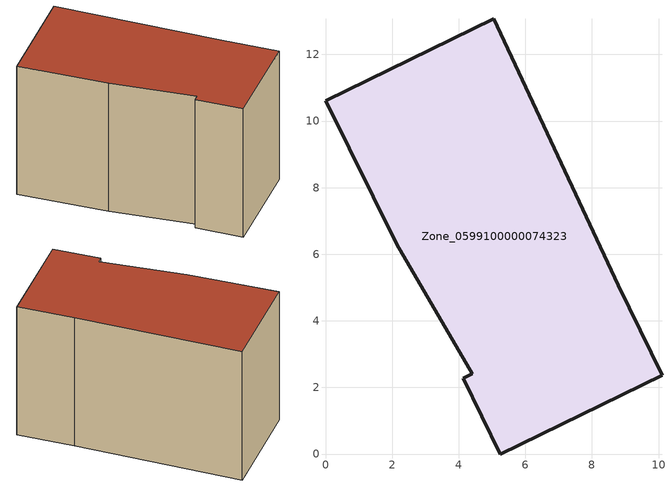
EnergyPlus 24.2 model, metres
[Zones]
Zone_0599100000074323
 floor ground (C_G): 4.4,2.42 2.14,6.3 0,10.61 5.05,13.07 8.79,5.07 10.11,2.37 5.25,0 4.13,2.28 z0
 wall outside (C_F): 5.25,0 10.11,2.37 8.79,5.07 5.05,13.07 0,10.61 2.14,6.3 4.4,2.42 4.13,2.28 5.25,0 z0:7.65
 roof outside (C_R): 2.14,6.3 4.4,2.42 4.13,2.28 5.25,0 10.11,2.37 8.79,5.07 5.05,13.07 0,10.61 z7.65
[BUILDING]
Pand.0599100000074323: North Axis=0; Terrain=City; Loads Convergence Tolerance Value=0.04; Temperature Convergence Tolerance Value=0.4; Solar Distribution=FullExterior; Maximum Number of Warmup Days=25; Minimum Number of Warmup Days=1
[Site:Location]
Rotterdam.The.Hague.AP_ZH_NLD Design_Conditions: Latitude=51.96; Longitude=4.45; Time Zone=1; Elevation=-4.5
[SITE:GROUNDTEMPERATURE:BUILDINGSURFACE]
18, 18, 18, 18, 18, 18, 18, 18, 18, 18, 18, 18
[MATERIAL] Thermal Absorptance=0.9; Solar Absorptance=0.7; Visible Absorptance=0.7
Name | Roughness | Thickness | Conductivity | Density | Specific Heat
G.TC.1975-1991 | MediumSmooth | 0.15 | 0.288461 | 540 | 1210
F.TC.1975-1991 | Rough | 0.3 | 0.230769 | 1920 | 840
R.TC.1975-1991 | MediumRough | 0.2 | 0.153846 | 1500 | 1000
[CONSTRUCTION]
C_G: G.TC.1975-1991
C_F: F.TC.1975-1991
C_R: R.TC.1975-1991
[ZONE]
Zone_0599100000074323: Type=1; Multiplier=1; Ceiling Height=Autocalculate; Volume=Autocalculate; Floor Area=autocalculate; Part of Total Floor Area=Yes
[ZONEINFILTRATION:DESIGNFLOWRATE]
Infil_Zone_0599100000074323: Zone or ZoneList or Space or SpaceList=Zone_0599100000074323; Schedule=AlwaysOn; Design Flow Rate Calculation Method=Flow/Area; Flow Rate per Floor Area=0.003; Constant Term Coefficient=1; Temperature Term Coefficient=0; Velocity Term Coefficient=0; Velocity Squared Term Coefficient=0
[HVACTEMPLATE:ZONE:IDEALLOADSAIRSYSTEM]
Zone_0599100000074323: Maximum Heating Supply Air Temperature=50; Minimum Cooling Supply Air Temperature=13; Maximum Heating Supply Air Humidity Ratio=0.0156; Minimum Cooling Supply Air Humidity Ratio=0.0077; Heating Limit=NoLimit; Cooling Limit=NoLimit; Dehumidification Control Type=ConstantSensibleHeatRatio; Cooling Sensible Heat Ratio=0.7; Dehumidification Setpoint=60; Humidification Control Type=None; Humidification Setpoint=30; Outdoor Air Method=None; Outdoor Air Flow Rate per Person=0.00944; Outdoor Air Flow Rate per Zone Floor Area=0; Outdoor Air Flow Rate per Zone=0; Demand Controlled Ventilation Type=None; Outdoor Air Economizer Type=NoEconomizer; Heat Recovery Type=None; Sensible Heat Recovery Effectiveness=0.7; Latent Heat Recovery Effectiveness=0.65
[ZONECONTROL:THERMOSTAT]
ThermostatControl_Zone_0599100000074323: Zone or ZoneList=Zone_0599100000074323; Control Type Schedule=DualSetpointControlType; Control 1=Thermostat_Zone_0599100000074323; Temperature Difference Between Cutout And Setpoint=0
[THERMOSTATSETPOINT:DUALSETPOINT]
Thermostat_Zone_0599100000074323: Heating Setpoint Temperature Schedule=HeatingSetpoint_Zone_0599100000074323; Cooling Setpoint Temperature Schedule=CoolingSetpoint_Zone_0599100000074323
[SCHEDULE:COMPACT]
HeatingSetpoint_Zone_0599100000074323: Through: 12/31, For: AllDays, Until: 24:00, 21
CoolingSetpoint_Zone_0599100000074323: Through: 12/31, For: AllDays, Until: 24:00, 24
DualSetpointControlType: Through: 12/31, For: AllDays, Until: 24:00, 4
AlwaysOn: Through: 12/31, For: AllDays, Until: 24:00, 1
